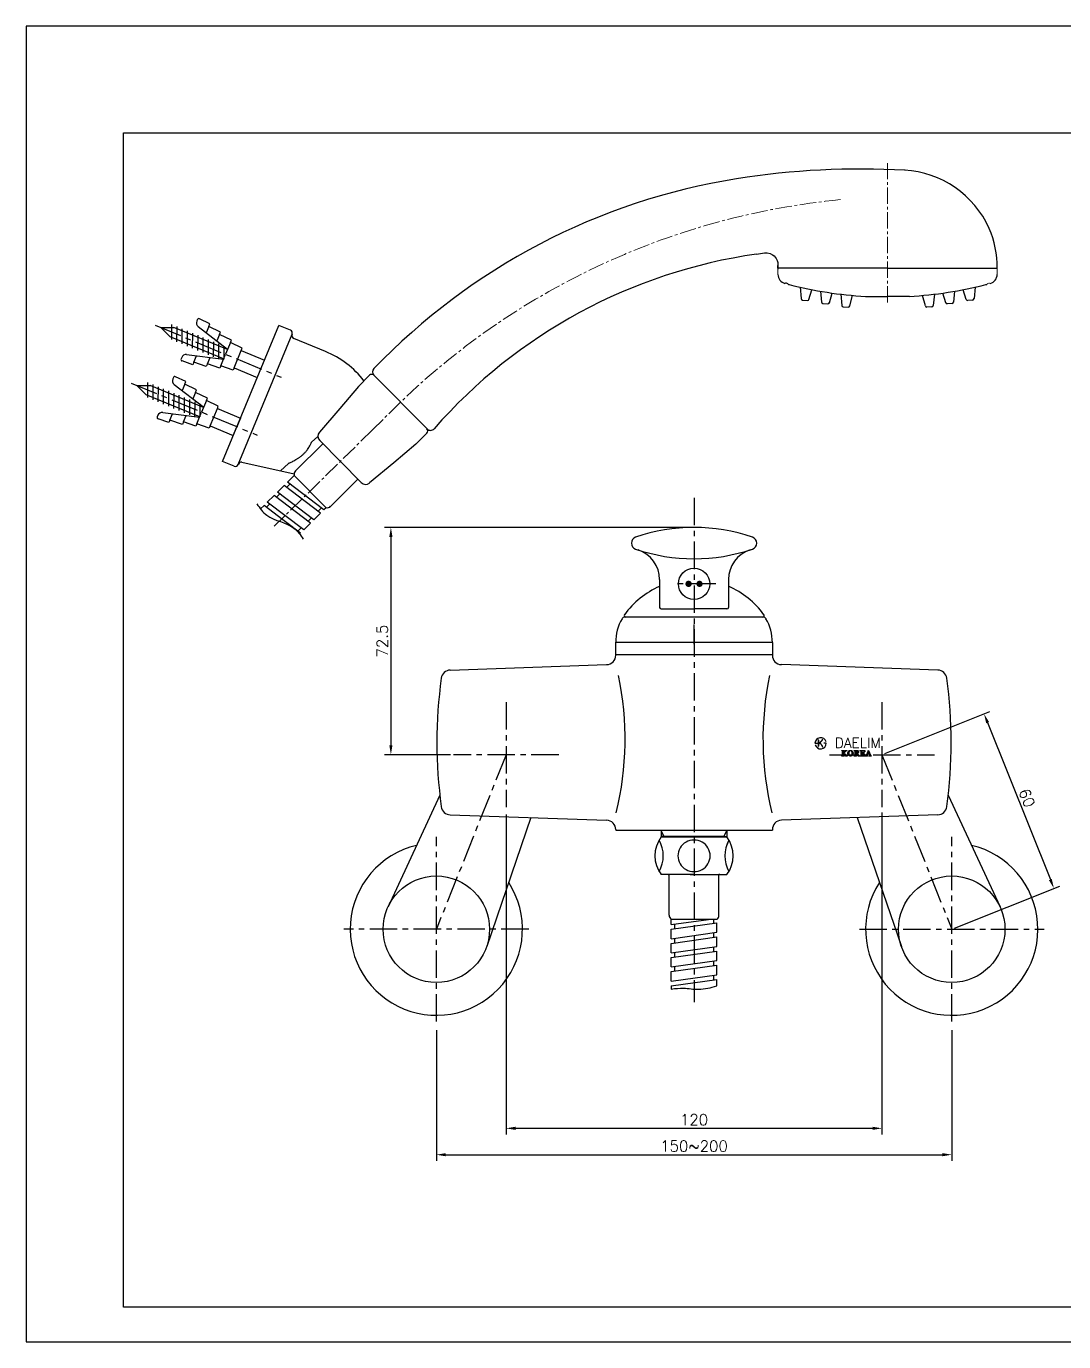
# Model space of a CAD drawing. Extents: x 3703 to 4297, y 2278 to 2698.
# Drawn here: x 3703.2 to 4034.5, y 2277.9 to 2697.9 of the extents above; entities that cross this region are included whole.
import ezdxf
from ezdxf.enums import TextEntityAlignment as Align

# ---------------------------------------------------------------- set-up
doc = ezdxf.new("R2010")
doc.units = 0
doc.header["$LTSCALE"] = 7
doc.header["$MEASUREMENT"] = 0
doc.linetypes.add('CENTER', pattern=[2, 1.25, -0.25, 0.25, -0.25])
doc.linetypes.add('CENTER2', pattern=[1.125, 0.75, -0.125, 0.125, -0.125])
doc.layers.get('0').update_dxf_attribs({"color": 2, "linetype": 'CONTINUOUS'})
for name, color, linetype in [('CL', 1, 'CENTER'), ('D', 2, 'CONTINUOUS'), ('DIM', 2, 'CONTINUOUS'), ('DWG', 7, 'CONTINUOUS')]:
    doc.layers.add(name, color=color, linetype=linetype)
for name, color, linetype, lineweight in [('尺寸线', 7, 'CONTINUOUS', 13), ('点划线', 1, 'CENTER2', 9), ('粗实线', 7, 'CONTINUOUS', 30)]:
    doc.layers.add(name, color=color, linetype=linetype, lineweight=lineweight)
doc.styles.add('GHS', font='ROMANS', dxfattribs={"bigfont": 'GHS'})
doc.styles.add('HAN', font='TXT.shx', dxfattribs={"bigfont": 'GHS.shx'})
doc.styles.add('ROMANS', font='romans')
doc.styles.add('ROMANT', font='romant')

# ---------------------------------------------------------------- blocks, each defined once
blk = doc.blocks.new('BORDER')
for p, q in [((1, 1), (0, 1)), ((0, 1), (0, 0)), ((0, 0), (1, 0))]:
    blk.add_line(p, q)
blk = doc.blocks.new('양식')
at = {"color": 4}
for p, q in [((1219, 386), (1768, 386)), ((1219, 11), (1219, 386)), ((1768, 11), (1219, 11))]:
    blk.add_line(p, q, dxfattribs=at)
at = {"xscale": 594, "yscale": 420, "zscale": 594}
blk.add_blockref('BORDER', (1188, 0), dxfattribs=at)
blk = doc.blocks.new('KS')
at = {"layer": 'DIM'}
for p, q in [((-2.25, 0), (-1.75, 0)), ((-1.75, 0), (-1.25, 0)), ((1.75, 0), (1.25, 0)), ((2.25, 0), (1.75, 0))]:
    blk.add_line(p, q, dxfattribs=at)
for start, end in [(15, 180), (195, 0)]:
    blk.add_arc((0, 0), 2.25, start, end, dxfattribs=at)
at = {"layer": 'DIM', "style": 'HAN'}
blk.add_text('K', height=2.39, dxfattribs=at).set_placement((0, 0), align=Align.MIDDLE)

msp = doc.modelspace()

# ---------------------------------------------------------------- linework, layer by layer
at = {"layer": 'CL'}
for p, q in [((3744.35, 2602.5), (3784.58, 2585.85)), ((3736.71, 2584.01), (3776.95, 2567.38)), ((3916.43, 2547.36), (3916.43, 2386.35)), ((3923.43, 2519.88), (3909.43, 2519.88)), ((3916.43, 2500.62), (3916.43, 2506.88)), ((3856.43, 2482.1), (3856.43, 2448.53)), ((3976.43, 2482.1), (3976.43, 2448.53)), ((3856.43, 2465.31), (3834.15, 2409.61)), ((3873.22, 2465.31), (3839.64, 2465.31)), ((3959.64, 2465.31), (3993.22, 2465.31)), ((3976.43, 2465.31), (3998.71, 2409.61)), ((3834.15, 2380.11), (3834.15, 2439.11)), ((3998.71, 2380.11), (3998.71, 2439.11)), ((3863.65, 2409.61), (3804.65, 2409.61)), ((3969.21, 2409.61), (4028.21, 2409.61))]:
    msp.add_line(p, q, dxfattribs=at)
at = {"layer": 'D'}
for p, q in [((3906.93, 2439.25), (3905.93, 2440.98)), ((3925.93, 2439.25), (3926.93, 2440.98)), ((3906.93, 2439.25), (3906.93, 2439.05)), ((3925.93, 2439.25), (3925.93, 2439.05))]:
    msp.add_line(p, q, dxfattribs=at)
at = {"layer": 'D', "color": 7}
for p, q in [((3906.93, 2439.25), (3905.93, 2439.25)), ((3925.93, 2439.25), (3926.93, 2439.25))]:
    msp.add_line(p, q, dxfattribs=at)
at = {"layer": 'D', "color": 1, "const_width": 1}
msp.add_lwpolyline([(3914.18, 2519.88, 1), (3915.18, 2519.88, 1)], format="xyb", close=True, dxfattribs=at)
at = {"layer": 'D', "color": 5, "const_width": 1}
msp.add_lwpolyline([(3918.68, 2519.88, -1), (3917.68, 2519.88, -1)], format="xyb", close=True, dxfattribs=at)
at = {"layer": 'D'}
msp.add_spline([(3776.8, 2545.46), (3780.02, 2541.76), (3788.67, 2537.69), (3791.67, 2534.15)], degree=3, dxfattribs=at)
msp.add_open_spline([(3909.18, 2390.51), (3910.47, 2390.69), (3913.37, 2390.95), (3918.27, 2390.05), (3921.77, 2390.94), (3923.68, 2391.52)], degree=3, knots=[2.5168, 2.5168, 2.5168, 2.5168, 6.410085, 11.269582, 17.164941, 17.164941, 17.164941, 17.164941], dxfattribs=at)
at = {"layer": 'DIM'}
for p, q in [((3915.43, 2537.88), (3817.64, 2537.88)), ((3819.64, 2534.88), (3819.64, 2468.31)), ((3977.36, 2465.69), (4010.9, 2479.1)), ((4010.15, 2475.57), (4030.21, 2425.44)), ((3838.64, 2465.31), (3817.64, 2465.31)), ((3856.43, 2446.25), (3856.43, 2344.03)), ((3976.43, 2446.84), (3976.43, 2344.03)), ((3999.64, 2409.98), (4033.18, 2423.39)), ((3834.15, 2377.39), (3834.15, 2335.61)), ((3998.71, 2377.39), (3998.71, 2335.61)), ((3859.43, 2346.03), (3973.43, 2346.03)), ((3837.15, 2337.61), (3995.71, 2337.61))]:
    msp.add_line(p, q, dxfattribs=at)
at = {"layer": 'DIM', "color": 2}
for p, q in [((3963.61, 2466.7), (3964.35, 2466.7)), ((3963.61, 2466.61), (3963.61, 2466.7)), ((3963.63, 2466.61), (3963.61, 2466.61)), ((3963.66, 2466.6), (3963.63, 2466.61)), ((3963.69, 2466.6), (3963.66, 2466.6)), ((3963.72, 2466.59), (3963.69, 2466.6)), ((3963.74, 2466.58), (3963.72, 2466.59)), ((3963.77, 2466.57), (3963.74, 2466.58)), ((3963.79, 2466.55), (3963.77, 2466.57)), ((3963.81, 2466.54), (3963.79, 2466.55)), ((3963.83, 2466.52), (3963.81, 2466.54)), ((3963.84, 2466.49), (3963.83, 2466.52)), ((3963.84, 2466.47), (3963.84, 2466.49)), ((3963.84, 2466.44), (3963.84, 2466.47)), ((3963.84, 2465.14), (3963.84, 2466.44)), ((3964.12, 2466.51), (3964.11, 2466.48)), ((3964.11, 2466.48), (3964.11, 2466.45)), ((3964.11, 2466.45), (3964.11, 2465.83)), ((3964.11, 2465.83), (3964.14, 2465.83)), ((3964.11, 2465.78), (3964.11, 2465.16)), ((3964.14, 2465.78), (3964.11, 2465.78)), ((3964.13, 2466.53), (3964.12, 2466.51)), ((3964.14, 2466.55), (3964.13, 2466.53)), ((3964.16, 2466.57), (3964.14, 2466.55)), ((3964.14, 2465.83), (3964.21, 2465.9)), ((3964.27, 2465.64), (3964.14, 2465.78)), ((3964.19, 2466.58), (3964.16, 2466.57)), ((3964.21, 2466.59), (3964.19, 2466.58)), ((3964.23, 2466.59), (3964.21, 2466.59)), ((3964.21, 2465.9), (3964.29, 2465.96)), ((3964.26, 2466.6), (3964.23, 2466.59)), ((3964.3, 2466.61), (3964.26, 2466.6)), ((3964.4, 2465.5), (3964.27, 2465.64)), ((3964.29, 2465.96), (3964.36, 2466.03)), ((3964.33, 2466.61), (3964.3, 2466.61)), ((3964.35, 2466.61), (3964.33, 2466.61)), ((3964.35, 2466.7), (3964.35, 2466.61)), ((3964.36, 2466.03), (3964.43, 2466.1)), ((3964.49, 2466), (3964.39, 2465.91)), ((3964.39, 2465.91), (3964.51, 2465.77)), ((3964.52, 2465.35), (3964.4, 2465.5)), ((3964.43, 2466.1), (3964.5, 2466.17)), ((3964.58, 2466.1), (3964.49, 2466)), ((3964.5, 2466.17), (3964.56, 2466.24)), ((3964.51, 2465.77), (3964.62, 2465.65)), ((3964.56, 2466.24), (3964.62, 2466.31)), ((3964.57, 2466.7), (3965.24, 2466.7)), ((3964.57, 2466.61), (3964.57, 2466.7)), ((3964.58, 2466.61), (3964.57, 2466.61)), ((3964.6, 2466.61), (3964.58, 2466.61)), ((3964.67, 2466.2), (3964.58, 2466.1)), ((3964.61, 2466.61), (3964.6, 2466.61)), ((3964.63, 2466.61), (3964.61, 2466.61)), ((3964.62, 2466.31), (3964.67, 2466.38)), ((3964.62, 2465.65), (3964.71, 2465.54)), ((3964.65, 2466.6), (3964.63, 2466.61)), ((3964.68, 2466.6), (3964.65, 2466.6)), ((3964.67, 2466.38), (3964.71, 2466.43)), ((3964.77, 2466.3), (3964.67, 2466.2)), ((3964.7, 2466.59), (3964.68, 2466.6)), ((3964.72, 2466.59), (3964.7, 2466.59)), ((3964.71, 2466.43), (3964.73, 2466.47)), ((3964.71, 2465.54), (3964.8, 2465.43)), ((3964.73, 2466.58), (3964.72, 2466.59)), ((3964.74, 2466.57), (3964.73, 2466.58)), ((3964.73, 2466.47), (3964.75, 2466.51)), ((3964.75, 2466.56), (3964.74, 2466.57)), ((3964.75, 2466.55), (3964.75, 2466.56)), ((3964.75, 2466.51), (3964.75, 2466.55)), ((3964.86, 2466.41), (3964.77, 2466.3)), ((3964.8, 2465.43), (3964.89, 2465.32)), ((3964.95, 2466.51), (3964.86, 2466.41)), ((3964.97, 2466.53), (3964.95, 2466.51)), ((3964.99, 2466.55), (3964.97, 2466.53)), ((3965.02, 2466.56), (3964.99, 2466.55)), ((3965.06, 2466.58), (3965.02, 2466.56)), ((3965.09, 2466.59), (3965.06, 2466.58)), ((3965.12, 2466.59), (3965.09, 2466.59)), ((3965.13, 2466.6), (3965.12, 2466.59)), ((3965.15, 2466.6), (3965.13, 2466.6)), ((3965.16, 2466.6), (3965.15, 2466.6)), ((3965.17, 2466.61), (3965.16, 2466.6)), ((3965.19, 2466.61), (3965.17, 2466.61)), ((3965.2, 2466.61), (3965.19, 2466.61)), ((3965.21, 2466.61), (3965.2, 2466.61)), ((3965.22, 2466.61), (3965.21, 2466.61)), ((3965.23, 2466.61), (3965.22, 2466.61)), ((3965.23, 2466.61), (3965.23, 2466.61)), ((3965.24, 2466.61), (3965.23, 2466.61)), ((3965.24, 2466.7), (3965.24, 2466.61)), ((3965.24, 2466.61), (3965.24, 2466.61)), ((3965.55, 2465.93), (3965.58, 2466.06)), ((3965.55, 2465.8), (3965.55, 2465.93)), ((3965.55, 2465.68), (3965.55, 2465.8)), ((3965.57, 2465.56), (3965.55, 2465.68)), ((3965.61, 2465.44), (3965.57, 2465.56)), ((3965.58, 2466.06), (3965.61, 2466.17)), ((3965.61, 2466.17), (3965.66, 2466.28)), ((3965.66, 2465.34), (3965.61, 2465.44)), ((3965.66, 2466.28), (3965.72, 2466.37)), ((3965.72, 2466.37), (3965.79, 2466.46)), ((3965.79, 2466.46), (3965.87, 2466.53)), ((3965.85, 2466), (3965.84, 2465.9)), ((3965.84, 2465.9), (3965.84, 2465.8)), ((3965.84, 2465.8), (3965.84, 2465.69)), ((3965.84, 2465.69), (3965.85, 2465.58)), ((3965.87, 2466.1), (3965.85, 2466)), ((3965.85, 2465.58), (3965.87, 2465.49)), ((3965.87, 2466.53), (3965.96, 2466.59)), ((3965.89, 2466.19), (3965.87, 2466.1)), ((3965.87, 2465.49), (3965.9, 2465.4)), ((3965.92, 2466.27), (3965.89, 2466.19)), ((3965.96, 2466.35), (3965.92, 2466.27)), ((3965.96, 2466.59), (3966.06, 2466.64)), ((3966.01, 2466.42), (3965.96, 2466.35)), ((3966.06, 2466.48), (3966.01, 2466.42)), ((3966.06, 2466.64), (3966.16, 2466.67)), ((3966.13, 2466.53), (3966.06, 2466.48)), ((3966.2, 2466.56), (3966.13, 2466.53)), ((3966.16, 2466.67), (3966.26, 2466.7)), ((3966.28, 2466.59), (3966.2, 2466.56)), ((3966.26, 2466.7), (3966.37, 2466.7)), ((3966.37, 2466.59), (3966.28, 2466.59)), ((3966.37, 2466.7), (3966.48, 2466.7)), ((3966.46, 2466.59), (3966.37, 2466.59)), ((3966.53, 2466.57), (3966.46, 2466.59)), ((3966.48, 2466.7), (3966.59, 2466.67)), ((3966.6, 2466.54), (3966.53, 2466.57)), ((3966.59, 2466.67), (3966.69, 2466.64)), ((3966.67, 2466.49), (3966.6, 2466.54)), ((3966.72, 2466.44), (3966.67, 2466.49)), ((3966.69, 2466.64), (3966.79, 2466.59)), ((3966.77, 2466.38), (3966.72, 2466.44)), ((3966.81, 2466.3), (3966.77, 2466.38)), ((3966.79, 2466.59), (3966.88, 2466.53)), ((3966.84, 2466.22), (3966.81, 2466.3)), ((3966.87, 2466.12), (3966.84, 2466.22)), ((3966.85, 2465.4), (3966.87, 2465.49)), ((3966.89, 2466.02), (3966.87, 2466.12)), ((3966.87, 2465.49), (3966.89, 2465.59)), ((3966.88, 2466.53), (3966.96, 2466.46)), ((3966.9, 2465.91), (3966.89, 2466.02)), ((3966.89, 2465.59), (3966.9, 2465.69)), ((3966.9, 2465.8), (3966.9, 2465.91)), ((3966.9, 2465.69), (3966.9, 2465.8)), ((3966.96, 2466.46), (3967.03, 2466.37)), ((3967.03, 2466.37), (3967.09, 2466.28)), ((3967.13, 2465.43), (3967.08, 2465.32)), ((3967.09, 2466.28), (3967.13, 2466.17)), ((3967.13, 2466.17), (3967.17, 2466.06)), ((3967.17, 2465.54), (3967.13, 2465.43)), ((3967.17, 2466.06), (3967.19, 2465.93)), ((3967.19, 2465.67), (3967.17, 2465.54)), ((3967.19, 2465.93), (3967.2, 2465.8)), ((3967.2, 2465.8), (3967.19, 2465.67)), ((3967.59, 2466.61), (3967.59, 2466.7)), ((3967.59, 2466.7), (3968.42, 2466.7)), ((3967.61, 2466.61), (3967.59, 2466.61)), ((3967.64, 2466.61), (3967.61, 2466.61)), ((3967.67, 2466.6), (3967.64, 2466.61)), ((3967.71, 2466.59), (3967.67, 2466.6)), ((3967.73, 2466.59), (3967.71, 2466.59)), ((3967.76, 2466.58), (3967.73, 2466.59)), ((3967.79, 2466.57), (3967.76, 2466.58)), ((3967.8, 2466.55), (3967.79, 2466.57)), ((3967.82, 2466.53), (3967.8, 2466.55)), ((3967.82, 2466.5), (3967.82, 2466.53)), ((3967.83, 2466.48), (3967.82, 2466.5)), ((3967.83, 2466.45), (3967.83, 2466.48)), ((3967.83, 2465.15), (3967.83, 2466.45)), ((3968.32, 2466.6), (3968.1, 2466.6)), ((3968.1, 2466.6), (3968.1, 2465.83)), ((3968.1, 2465.83), (3968.27, 2465.83)), ((3968.28, 2465.72), (3968.1, 2465.72)), ((3968.1, 2465.72), (3968.1, 2465.15)), ((3968.27, 2465.83), (3968.38, 2465.84)), ((3968.38, 2465.59), (3968.28, 2465.72)), ((3968.42, 2466.59), (3968.32, 2466.6)), ((3968.38, 2465.84), (3968.47, 2465.88)), ((3968.48, 2465.46), (3968.38, 2465.59)), ((3968.42, 2466.7), (3968.49, 2466.7)), ((3968.51, 2466.56), (3968.42, 2466.59)), ((3968.47, 2465.88), (3968.56, 2465.94)), ((3968.57, 2465.34), (3968.48, 2465.46)), ((3968.49, 2466.7), (3968.57, 2466.69)), ((3968.58, 2466.5), (3968.51, 2466.56)), ((3968.61, 2465.81), (3968.55, 2465.79)), ((3968.55, 2465.79), (3968.63, 2465.68)), ((3968.56, 2465.94), (3968.62, 2466.02)), ((3968.57, 2466.69), (3968.63, 2466.68)), ((3968.63, 2466.43), (3968.58, 2466.5)), ((3968.67, 2465.83), (3968.61, 2465.81)), ((3968.62, 2466.02), (3968.66, 2466.12)), ((3968.63, 2466.68), (3968.7, 2466.66)), ((3968.66, 2466.35), (3968.63, 2466.43)), ((3968.63, 2465.68), (3968.71, 2465.58)), ((3968.67, 2466.24), (3968.66, 2466.35)), ((3968.66, 2466.12), (3968.67, 2466.24)), ((3968.73, 2465.86), (3968.67, 2465.83)), ((3968.7, 2466.66), (3968.76, 2466.63)), ((3968.71, 2465.58), (3968.77, 2465.49)), ((3968.78, 2465.89), (3968.73, 2465.86)), ((3968.76, 2466.63), (3968.82, 2466.6)), ((3968.77, 2465.49), (3968.83, 2465.41)), ((3968.82, 2465.92), (3968.78, 2465.89)), ((3968.82, 2466.6), (3968.86, 2466.57)), ((3968.86, 2465.95), (3968.82, 2465.92)), ((3968.83, 2465.41), (3968.91, 2465.31)), ((3968.86, 2466.57), (3968.91, 2466.52)), ((3968.9, 2465.99), (3968.86, 2465.95)), ((3968.93, 2466.04), (3968.9, 2465.99)), ((3968.91, 2466.52), (3968.94, 2466.47)), ((3968.96, 2466.09), (3968.93, 2466.04)), ((3968.94, 2466.47), (3968.97, 2466.41)), ((3968.97, 2466.15), (3968.96, 2466.09)), ((3968.97, 2466.41), (3968.98, 2466.35)), ((3968.98, 2466.21), (3968.97, 2466.15)), ((3968.98, 2466.35), (3968.99, 2466.27)), ((3968.99, 2466.27), (3968.98, 2466.21)), ((3969.52, 2466.7), (3970.92, 2466.7)), ((3969.52, 2466.61), (3969.52, 2466.7)), ((3969.55, 2466.61), (3969.52, 2466.61)), ((3969.58, 2466.6), (3969.55, 2466.61)), ((3969.61, 2466.6), (3969.58, 2466.6)), ((3969.65, 2466.59), (3969.61, 2466.6)), ((3969.68, 2466.58), (3969.65, 2466.59)), ((3969.71, 2466.57), (3969.68, 2466.58)), ((3969.73, 2466.55), (3969.71, 2466.57)), ((3969.75, 2466.54), (3969.73, 2466.55)), ((3969.76, 2466.52), (3969.75, 2466.54)), ((3969.77, 2466.49), (3969.76, 2466.52)), ((3969.78, 2466.47), (3969.77, 2466.49)), ((3969.78, 2466.44), (3969.78, 2466.47)), ((3969.78, 2465.15), (3969.78, 2466.44)), ((3970.05, 2466.6), (3970.05, 2465.89)), ((3970.33, 2466.6), (3970.05, 2466.6)), ((3970.05, 2465.89), (3970.25, 2465.89)), ((3970.25, 2465.78), (3970.05, 2465.78)), ((3970.05, 2465.78), (3970.05, 2465.24)), ((3970.25, 2465.89), (3970.31, 2465.89)), ((3970.3, 2465.78), (3970.25, 2465.78)), ((3970.35, 2465.78), (3970.3, 2465.78)), ((3970.31, 2465.89), (3970.36, 2465.89)), ((3970.38, 2466.6), (3970.33, 2466.6)), ((3970.38, 2465.77), (3970.35, 2465.78)), ((3970.36, 2465.89), (3970.39, 2465.91)), ((3970.42, 2466.6), (3970.38, 2466.6)), ((3970.42, 2465.75), (3970.38, 2465.77)), ((3970.39, 2465.91), (3970.42, 2465.92)), ((3970.46, 2466.6), (3970.42, 2466.6)), ((3970.42, 2465.92), (3970.45, 2465.94)), ((3970.45, 2465.73), (3970.42, 2465.75)), ((3970.45, 2465.94), (3970.47, 2465.97)), ((3970.47, 2465.7), (3970.45, 2465.73)), ((3970.49, 2466.6), (3970.46, 2466.6)), ((3970.47, 2465.97), (3970.49, 2465.99)), ((3970.49, 2465.68), (3970.47, 2465.7)), ((3970.52, 2466.59), (3970.49, 2466.6)), ((3970.49, 2465.99), (3970.51, 2466.03)), ((3970.5, 2465.65), (3970.49, 2465.68)), ((3970.52, 2465.61), (3970.5, 2465.65)), ((3970.51, 2466.03), (3970.52, 2466.06)), ((3970.55, 2466.59), (3970.52, 2466.59)), ((3970.52, 2466.06), (3970.53, 2466.11)), ((3970.53, 2465.56), (3970.52, 2465.61)), ((3970.53, 2466.11), (3970.54, 2466.14)), ((3970.54, 2465.52), (3970.53, 2465.56)), ((3970.54, 2466.14), (3970.55, 2466.18)), ((3970.55, 2465.48), (3970.54, 2465.52)), ((3970.6, 2466.57), (3970.55, 2466.59)), ((3970.55, 2466.18), (3970.64, 2466.18)), ((3970.64, 2465.48), (3970.55, 2465.48)), ((3970.66, 2466.53), (3970.6, 2466.57)), ((3970.64, 2466.18), (3970.64, 2465.48)), ((3970.71, 2466.47), (3970.66, 2466.53)), ((3970.76, 2466.4), (3970.71, 2466.47)), ((3970.8, 2466.33), (3970.76, 2466.4)), ((3970.82, 2466.27), (3970.8, 2466.33)), ((3970.92, 2466.27), (3970.82, 2466.27)), ((3970.92, 2466.7), (3970.92, 2466.27)), ((3970.94, 2465.39), (3970.96, 2465.43)), ((3970.96, 2465.43), (3971.05, 2465.43)), ((3971.05, 2465.43), (3971.02, 2464.9)), ((3971.48, 2465.21), (3971.57, 2465.44)), ((3971.57, 2465.44), (3971.67, 2465.69)), ((3971.67, 2465.69), (3971.78, 2465.96)), ((3971.68, 2465.41), (3971.67, 2465.36)), ((3971.7, 2465.46), (3971.68, 2465.41)), ((3971.73, 2465.52), (3971.7, 2465.46)), ((3972.35, 2465.52), (3971.73, 2465.52)), ((3972.03, 2466.32), (3971.77, 2465.63)), ((3971.77, 2465.63), (3972.3, 2465.63)), ((3971.78, 2465.96), (3971.88, 2466.23)), ((3971.88, 2466.23), (3971.98, 2466.48)), ((3971.98, 2466.48), (3972.06, 2466.7)), ((3972.3, 2465.63), (3972.03, 2466.32)), ((3972.06, 2466.7), (3972.16, 2466.7)), ((3972.16, 2466.7), (3972.76, 2465.17)), ((3972.49, 2465.12), (3972.35, 2465.52)), ((3963.61, 2464.99), (3963.63, 2464.99)), ((3963.61, 2464.9), (3963.61, 2464.99)), ((3964.35, 2464.9), (3963.61, 2464.9)), ((3963.63, 2464.99), (3963.66, 2465)), ((3963.66, 2465), (3963.69, 2465)), ((3963.69, 2465), (3963.72, 2465)), ((3963.72, 2465), (3963.75, 2465.01)), ((3963.75, 2465.01), (3963.77, 2465.02)), ((3963.77, 2465.02), (3963.79, 2465.03)), ((3963.79, 2465.03), (3963.81, 2465.04)), ((3963.81, 2465.04), (3963.82, 2465.06)), ((3963.82, 2465.06), (3963.83, 2465.09)), ((3963.83, 2465.09), (3963.84, 2465.11)), ((3963.84, 2465.11), (3963.84, 2465.14)), ((3964.11, 2465.16), (3964.11, 2465.13)), ((3964.11, 2465.13), (3964.12, 2465.1)), ((3964.12, 2465.1), (3964.13, 2465.08)), ((3964.13, 2465.08), (3964.14, 2465.06)), ((3964.14, 2465.06), (3964.16, 2465.04)), ((3964.16, 2465.04), (3964.19, 2465.03)), ((3964.19, 2465.03), (3964.2, 2465.02)), ((3964.2, 2465.02), (3964.23, 2465.01)), ((3964.23, 2465.01), (3964.26, 2465.01)), ((3964.26, 2465.01), (3964.3, 2465)), ((3964.3, 2465), (3964.33, 2464.99)), ((3964.33, 2464.99), (3964.35, 2464.99)), ((3964.35, 2464.99), (3964.35, 2464.9)), ((3964.63, 2465.2), (3964.52, 2465.35)), ((3964.74, 2465.05), (3964.63, 2465.2)), ((3964.84, 2464.9), (3964.74, 2465.05)), ((3965.35, 2464.9), (3964.84, 2464.9)), ((3964.89, 2465.32), (3964.98, 2465.2)), ((3964.98, 2465.2), (3965.02, 2465.16)), ((3965.02, 2465.16), (3965.05, 2465.12)), ((3965.05, 2465.12), (3965.09, 2465.09)), ((3965.09, 2465.09), (3965.12, 2465.06)), ((3965.12, 2465.06), (3965.15, 2465.04)), ((3965.15, 2465.04), (3965.18, 2465.03)), ((3965.18, 2465.03), (3965.21, 2465.02)), ((3965.21, 2465.02), (3965.23, 2465.01)), ((3965.23, 2465.01), (3965.26, 2465)), ((3965.26, 2465), (3965.3, 2465)), ((3965.3, 2465), (3965.32, 2464.99)), ((3965.32, 2464.99), (3965.35, 2464.99)), ((3965.35, 2464.99), (3965.35, 2464.9)), ((3965.71, 2465.24), (3965.66, 2465.34)), ((3965.78, 2465.16), (3965.71, 2465.24)), ((3965.86, 2465.08), (3965.78, 2465.16)), ((3965.94, 2465.02), (3965.86, 2465.08)), ((3965.9, 2465.4), (3965.93, 2465.31)), ((3965.93, 2465.31), (3965.97, 2465.24)), ((3966.04, 2464.97), (3965.94, 2465.02)), ((3965.97, 2465.24), (3966.02, 2465.17)), ((3966.02, 2465.17), (3966.07, 2465.12)), ((3966.15, 2464.93), (3966.04, 2464.97)), ((3966.07, 2465.12), (3966.13, 2465.07)), ((3966.13, 2465.07), (3966.21, 2465.04)), ((3966.26, 2464.91), (3966.15, 2464.93)), ((3966.21, 2465.04), (3966.28, 2465.02)), ((3966.37, 2464.9), (3966.26, 2464.91)), ((3966.28, 2465.02), (3966.37, 2465.01)), ((3966.37, 2465.01), (3966.46, 2465.02)), ((3966.48, 2464.91), (3966.37, 2464.9)), ((3966.46, 2465.02), (3966.53, 2465.04)), ((3966.59, 2464.93), (3966.48, 2464.91)), ((3966.53, 2465.04), (3966.61, 2465.07)), ((3966.69, 2464.97), (3966.59, 2464.93)), ((3966.61, 2465.07), (3966.67, 2465.12)), ((3966.67, 2465.12), (3966.73, 2465.17)), ((3966.78, 2465.01), (3966.69, 2464.97)), ((3966.73, 2465.17), (3966.78, 2465.24)), ((3966.78, 2465.24), (3966.82, 2465.32)), ((3966.87, 2465.07), (3966.78, 2465.01)), ((3966.82, 2465.32), (3966.85, 2465.4)), ((3966.95, 2465.14), (3966.87, 2465.07)), ((3967.02, 2465.23), (3966.95, 2465.14)), ((3967.08, 2465.32), (3967.02, 2465.23)), ((3967.59, 2464.99), (3967.61, 2464.99)), ((3967.59, 2464.9), (3967.59, 2464.99)), ((3968.35, 2464.9), (3967.59, 2464.9)), ((3967.61, 2464.99), (3967.64, 2465)), ((3967.64, 2465), (3967.68, 2465)), ((3967.68, 2465), (3967.71, 2465.01)), ((3967.71, 2465.01), (3967.74, 2465.01)), ((3967.74, 2465.01), (3967.76, 2465.02)), ((3967.76, 2465.02), (3967.78, 2465.03)), ((3967.78, 2465.03), (3967.8, 2465.05)), ((3967.8, 2465.05), (3967.81, 2465.07)), ((3967.81, 2465.07), (3967.82, 2465.09)), ((3967.82, 2465.09), (3967.83, 2465.12)), ((3967.83, 2465.12), (3967.83, 2465.15)), ((3968.1, 2465.15), (3968.1, 2465.12)), ((3968.1, 2465.12), (3968.11, 2465.09)), ((3968.11, 2465.09), (3968.11, 2465.07)), ((3968.11, 2465.07), (3968.13, 2465.05)), ((3968.13, 2465.05), (3968.15, 2465.03)), ((3968.15, 2465.03), (3968.17, 2465.02)), ((3968.17, 2465.02), (3968.19, 2465.01)), ((3968.19, 2465.01), (3968.22, 2465.01)), ((3968.22, 2465.01), (3968.25, 2465)), ((3968.25, 2465), (3968.29, 2465)), ((3968.29, 2465), (3968.32, 2464.99)), ((3968.32, 2464.99), (3968.35, 2464.99)), ((3968.35, 2464.99), (3968.35, 2464.9)), ((3968.66, 2465.21), (3968.57, 2465.34)), ((3968.75, 2465.06), (3968.66, 2465.21)), ((3968.86, 2464.9), (3968.75, 2465.06)), ((3969.34, 2464.9), (3968.86, 2464.9)), ((3968.91, 2465.31), (3968.99, 2465.2)), ((3968.99, 2465.2), (3969.02, 2465.15)), ((3969.02, 2465.15), (3969.06, 2465.12)), ((3969.06, 2465.12), (3969.09, 2465.09)), ((3969.09, 2465.09), (3969.12, 2465.06)), ((3969.12, 2465.06), (3969.15, 2465.04)), ((3969.15, 2465.04), (3969.18, 2465.03)), ((3969.18, 2465.03), (3969.2, 2465.02)), ((3969.2, 2465.02), (3969.23, 2465.01)), ((3969.23, 2465.01), (3969.26, 2465)), ((3969.26, 2465), (3969.29, 2465)), ((3969.29, 2465), (3969.32, 2464.99)), ((3969.32, 2464.99), (3969.34, 2464.99)), ((3969.34, 2464.99), (3969.34, 2464.9)), ((3969.52, 2464.9), (3969.52, 2464.99)), ((3969.52, 2464.99), (3969.55, 2464.99)), ((3971.02, 2464.9), (3969.52, 2464.9)), ((3969.55, 2464.99), (3969.58, 2465)), ((3969.58, 2465), (3969.62, 2465)), ((3969.62, 2465), (3969.66, 2465.01)), ((3969.66, 2465.01), (3969.69, 2465.01)), ((3969.69, 2465.01), (3969.71, 2465.02)), ((3969.71, 2465.02), (3969.73, 2465.03)), ((3969.73, 2465.03), (3969.75, 2465.05)), ((3969.75, 2465.05), (3969.76, 2465.07)), ((3969.76, 2465.07), (3969.77, 2465.09)), ((3969.77, 2465.09), (3969.78, 2465.12)), ((3969.78, 2465.12), (3969.78, 2465.15)), ((3970.05, 2465.24), (3970.05, 2465.19)), ((3970.05, 2465.19), (3970.05, 2465.15)), ((3970.05, 2465.15), (3970.06, 2465.12)), ((3970.06, 2465.12), (3970.07, 2465.09)), ((3970.07, 2465.09), (3970.08, 2465.06)), ((3970.08, 2465.06), (3970.1, 2465.04)), ((3970.1, 2465.04), (3970.13, 2465.03)), ((3970.13, 2465.03), (3970.16, 2465.02)), ((3970.16, 2465.02), (3970.19, 2465.01)), ((3970.19, 2465.01), (3970.24, 2465.01)), ((3970.24, 2465.01), (3970.29, 2465.01)), ((3970.29, 2465.01), (3970.36, 2465.01)), ((3970.36, 2465.01), (3970.39, 2465.01)), ((3970.39, 2465.01), (3970.42, 2465.01)), ((3970.42, 2465.01), (3970.47, 2465.01)), ((3970.47, 2465.01), (3970.51, 2465.01)), ((3970.51, 2465.01), (3970.55, 2465.01)), ((3970.55, 2465.01), (3970.58, 2465.01)), ((3970.58, 2465.01), (3970.62, 2465.02)), ((3970.62, 2465.02), (3970.65, 2465.02)), ((3970.65, 2465.02), (3970.68, 2465.03)), ((3970.68, 2465.03), (3970.71, 2465.04)), ((3970.71, 2465.04), (3970.74, 2465.05)), ((3970.74, 2465.05), (3970.76, 2465.07)), ((3970.76, 2465.07), (3970.79, 2465.11)), ((3970.79, 2465.11), (3970.84, 2465.18)), ((3970.84, 2465.18), (3970.88, 2465.25)), ((3970.88, 2465.25), (3970.92, 2465.33)), ((3970.92, 2465.33), (3970.94, 2465.39)), ((3971.19, 2464.9), (3971.19, 2464.99)), ((3971.19, 2464.99), (3971.21, 2464.99)), ((3971.86, 2464.9), (3971.19, 2464.9)), ((3971.21, 2464.99), (3971.24, 2465)), ((3971.24, 2465), (3971.27, 2465.01)), ((3971.27, 2465.01), (3971.3, 2465.01)), ((3971.3, 2465.01), (3971.33, 2465.02)), ((3971.33, 2465.02), (3971.35, 2465.04)), ((3971.35, 2465.04), (3971.38, 2465.06)), ((3971.38, 2465.06), (3971.41, 2465.08)), ((3971.41, 2465.08), (3971.43, 2465.11)), ((3971.43, 2465.11), (3971.45, 2465.14)), ((3971.45, 2465.14), (3971.46, 2465.17)), ((3971.46, 2465.17), (3971.48, 2465.21)), ((3971.61, 2465.16), (3971.6, 2465.14)), ((3971.6, 2465.14), (3971.6, 2465.12)), ((3971.6, 2465.12), (3971.6, 2465.1)), ((3971.6, 2465.1), (3971.61, 2465.07)), ((3971.62, 2465.21), (3971.61, 2465.18)), ((3971.61, 2465.18), (3971.61, 2465.16)), ((3971.61, 2465.07), (3971.64, 2465.04)), ((3971.63, 2465.24), (3971.62, 2465.21)), ((3971.64, 2465.28), (3971.63, 2465.24)), ((3971.65, 2465.32), (3971.64, 2465.28)), ((3971.64, 2465.04), (3971.68, 2465.02)), ((3971.67, 2465.36), (3971.65, 2465.32)), ((3971.68, 2465.02), (3971.73, 2465.01)), ((3971.73, 2465.01), (3971.79, 2465)), ((3971.79, 2465), (3971.86, 2464.99)), ((3971.86, 2464.99), (3971.86, 2464.9)), ((3972.28, 2464.99), (3972.34, 2465)), ((3972.28, 2464.9), (3972.28, 2464.99)), ((3973.02, 2464.9), (3972.28, 2464.9)), ((3972.34, 2465), (3972.39, 2465)), ((3972.39, 2465), (3972.44, 2465.02)), ((3972.44, 2465.02), (3972.48, 2465.03)), ((3972.48, 2465.03), (3972.5, 2465.04)), ((3972.5, 2465.11), (3972.49, 2465.12)), ((3972.5, 2465.1), (3972.5, 2465.11)), ((3972.5, 2465.09), (3972.5, 2465.1)), ((3972.5, 2465.08), (3972.5, 2465.09)), ((3972.5, 2465.07), (3972.5, 2465.08)), ((3972.5, 2465.06), (3972.5, 2465.07)), ((3972.5, 2465.04), (3972.5, 2465.06)), ((3972.76, 2465.17), (3972.77, 2465.14)), ((3972.77, 2465.14), (3972.78, 2465.11)), ((3972.78, 2465.11), (3972.8, 2465.09)), ((3972.8, 2465.09), (3972.82, 2465.07)), ((3972.82, 2465.07), (3972.84, 2465.05)), ((3972.84, 2465.05), (3972.87, 2465.03)), ((3972.87, 2465.03), (3972.89, 2465.02)), ((3972.89, 2465.02), (3972.91, 2465.01)), ((3972.91, 2465.01), (3972.94, 2465)), ((3972.94, 2465), (3972.97, 2465)), ((3972.97, 2465), (3973, 2464.99)), ((3973, 2464.99), (3973.02, 2464.99)), ((3973.02, 2464.99), (3973.02, 2464.9))]:
    msp.add_line(p, q, dxfattribs=at)
at = {"layer": 'DIM'}
for points in [[(3819.14, 2534.88), (3820.14, 2534.88), (3819.64, 2537.88)], [(4010.62, 2475.76), (4009.69, 2475.39), (4009.04, 2478.36)], [(3819.14, 2468.31), (3820.14, 2468.31), (3819.64, 2465.31)], [(4030.67, 2425.62), (4029.74, 2425.25), (4031.32, 2422.65)], [(3859.43, 2346.53), (3859.43, 2345.53), (3856.43, 2346.03)], [(3973.43, 2346.53), (3973.43, 2345.53), (3976.43, 2346.03)], [(3837.15, 2338.11), (3837.15, 2337.11), (3834.15, 2337.61)], [(3995.71, 2338.11), (3995.71, 2337.11), (3998.71, 2337.61)]]:
    msp.add_solid(points, dxfattribs=at)
at = {"layer": 'DWG'}
for p, q in [((3978.21, 2620.68), (3943.21, 2620.68)), ((3978.21, 2620.68), (4012.69, 2620.68)), ((3950.27, 2614.59), (3950.6, 2610.95)), ((3953.13, 2610.71), (3954.09, 2613.8)), ((3956.79, 2613.3), (3957.09, 2609.87)), ((3959.63, 2609.66), (3960.58, 2612.72)), ((3996.78, 2609.66), (3995.83, 2612.72)), ((3999.63, 2613.3), (3999.32, 2609.87)), ((4003.28, 2610.71), (4002.33, 2613.8)), ((4006.14, 2614.59), (4005.82, 2610.95)), ((3951.05, 2610.5), (3952.61, 2610.36)), ((3957.56, 2609.42), (3959.12, 2609.31)), ((3963.25, 2612.37), (3963.58, 2608.79)), ((3964.05, 2608.34), (3965.62, 2608.25)), ((3966.12, 2608.62), (3967.07, 2611.98)), ((3971.21, 2611.68), (3978.21, 2611.68)), ((3985.21, 2611.68), (3978.21, 2611.68)), ((3990.29, 2608.62), (3989.34, 2611.98)), ((3992.36, 2608.34), (3990.8, 2608.25)), ((3993.16, 2612.37), (3992.83, 2608.79)), ((3998.85, 2609.42), (3997.29, 2609.31)), ((4005.36, 2610.5), (4003.8, 2610.36)), ((3765.89, 2558.95), (3783.84, 2602.39)), ((3787.54, 2600.86), (3783.84, 2602.39)), ((3770.89, 2557.97), (3788.08, 2599.56)), ((3798.76, 2594.06), (3788.62, 2598.25)), ((3809.3, 2582.94), (3812.86, 2586.46)), ((3831.19, 2569.37), (3814.27, 2586.45)), ((3809.3, 2582.94), (3803.31, 2575.92)), ((3803.31, 2575.92), (3796.81, 2568.32)), ((3794.3, 2565.07), (3796.33, 2566.92)), ((3827.6, 2564.47), (3831.15, 2567.99)), ((3789.21, 2555.93), (3797.94, 2564.57)), ((3796.91, 2565.61), (3803.53, 2558.93)), ((3827.6, 2564.47), (3820.53, 2558.54)), ((3769.59, 2557.43), (3765.89, 2558.95)), ((3770.96, 2558.12), (3770.89, 2557.97)), ((3772.09, 2558.71), (3788.75, 2555.05)), ((3784.38, 2556.01), (3786.96, 2558.36)), ((3803.53, 2558.93), (3810.16, 2552.24)), ((3820.53, 2558.54), (3812.86, 2552.12)), ((3788.76, 2554.5), (3786.61, 2552.37)), ((3798.97, 2544.2), (3788.76, 2554.5)), ((3785.56, 2551.32), (3783.41, 2549.19)), ((3797.21, 2542.46), (3785.56, 2551.32)), ((3786.34, 2550.69), (3787.41, 2551.75)), ((3798.26, 2543.5), (3786.61, 2552.37)), ((3800.4, 2544.63), (3809.13, 2553.28)), ((3808.93, 2553.06), (3808.89, 2553.11)), ((3779.93, 2544.34), (3780.98, 2545.38)), ((3782.33, 2548.13), (3780.18, 2545.99)), ((3791.83, 2537.13), (3780.18, 2545.99)), ((3793.98, 2539.26), (3782.33, 2548.13)), ((3783.13, 2547.51), (3784.21, 2548.58)), ((3795.06, 2540.32), (3783.41, 2549.19)), ((3779.13, 2544.95), (3777.99, 2543.83)), ((3785.17, 2540.35), (3779.13, 2544.95)), ((3797.21, 2542.46), (3795.06, 2540.32)), ((3796.38, 2543.04), (3797.46, 2544.11)), ((3798.97, 2544.2), (3798.26, 2543.5)), ((3788.56, 2537.77), (3785.17, 2540.35)), ((3790.78, 2536.08), (3788.67, 2537.69)), ((3789.95, 2536.67), (3791.03, 2537.74)), ((3793.98, 2539.26), (3791.83, 2537.13)), ((3793.18, 2539.87), (3794.25, 2540.94)), ((3790.78, 2536.08), (3790.49, 2535.8)), ((3905.43, 2521.23), (3905.43, 2512.38)), ((3927.43, 2521.23), (3927.43, 2512.38)), ((3905.93, 2511.88), (3916.43, 2511.88)), ((3926.93, 2511.88), (3916.43, 2511.88)), ((3938.63, 2509.25), (3894.33, 2509.25)), ((3891.43, 2501.15), (3891.43, 2501.21)), ((3941.43, 2501.15), (3891.43, 2501.15)), ((3891.43, 2497.25), (3891.43, 2501.15)), ((3941.43, 2501.15), (3941.43, 2497.09)), ((3941.43, 2497.25), (3891.43, 2497.25)), ((3891.43, 2497.25), (3891.43, 2497.09)), ((3941.43, 2497.25), (3941.43, 2497.09)), ((3838.6, 2492.35), (3888.53, 2494.09)), ((3994.26, 2492.35), (3944.32, 2494.09)), ((3835.27, 2452.37), (3818.73, 2416.77)), ((3997.59, 2452.37), (4014.13, 2416.77)), ((3838.6, 2446.15), (3888.53, 2444.4)), ((3864.36, 2445.25), (3850.22, 2404.08)), ((3994.26, 2446.15), (3944.32, 2444.4)), ((3968.49, 2445.25), (3982.63, 2404.08)), ((3891.43, 2441.25), (3941.43, 2441.25)), ((3905.93, 2441.25), (3905.93, 2439.05)), ((3926.93, 2441.25), (3926.93, 2439.05)), ((3905.93, 2439.05), (3926.93, 2439.05)), ((3925.93, 2439.25), (3906.93, 2439.25)), ((3916.43, 2427.05), (3905.93, 2427.05)), ((3908.18, 2427.05), (3908.48, 2427.05)), ((3908.48, 2414.07), (3908.48, 2427.05)), ((3915.2, 2427.05), (3926.93, 2427.05)), ((3924.68, 2427.05), (3924.38, 2427.05)), ((3924.38, 2414.07), (3924.38, 2427.05)), ((3922.68, 2412.75), (3909.18, 2412.75)), ((3909.18, 2411.08), (3921.06, 2412.75)), ((3909.18, 2411.08), (3909.18, 2412.75)), ((3909.18, 2409.6), (3923.68, 2411.64)), ((3910.18, 2411.22), (3910.18, 2409.74)), ((3922.68, 2412.75), (3922.68, 2411.5)), ((3923.68, 2412.75), (3922.68, 2412.75)), ((3923.68, 2408.61), (3923.68, 2411.64)), ((3909.18, 2406.57), (3909.18, 2409.6)), ((3909.18, 2406.57), (3923.68, 2408.61)), ((3909.18, 2405.09), (3923.68, 2407.13)), ((3910.18, 2406.71), (3910.18, 2405.23)), ((3922.68, 2408.47), (3922.68, 2406.99)), ((3923.68, 2404.1), (3923.68, 2407.13)), ((3909.18, 2402.06), (3909.18, 2405.09)), ((3909.18, 2402.06), (3923.68, 2404.1)), ((3909.18, 2400.58), (3923.68, 2402.62)), ((3922.68, 2403.99), (3922.68, 2402.48)), ((3923.68, 2399.59), (3923.68, 2402.62)), ((3909.18, 2397.55), (3909.18, 2400.58)), ((3909.18, 2397.55), (3923.68, 2399.59)), ((3910.18, 2402.24), (3910.18, 2400.72)), ((3922.68, 2399.48), (3922.68, 2397.97)), ((3909.18, 2396.07), (3923.68, 2398.11)), ((3909.18, 2393.04), (3909.18, 2396.07)), ((3909.18, 2393.04), (3923.68, 2395.08)), ((3910.18, 2397.73), (3910.18, 2396.21)), ((3922.68, 2394.97), (3922.68, 2393.46)), ((3923.68, 2395.08), (3923.68, 2398.11)), ((3909.18, 2391.56), (3923.68, 2393.6)), ((3909.18, 2391.56), (3909.18, 2390.51)), ((3923.68, 2391.52), (3923.68, 2393.6))]:
    msp.add_line(p, q, dxfattribs=at)
at = {"layer": 'DWG', "color": 2}
for p, q in [((3757.84, 2604.25), (3757.64, 2603.78)), ((3761.82, 2602.93), (3758.52, 2604.51)), ((3746.2, 2601.73), (3750.38, 2601.72)), ((3746.2, 2601.73), (3749.15, 2598.77)), ((3749.66, 2597.85), (3749.7, 2602.71)), ((3767.46, 2594.66), (3750.38, 2601.72)), ((3751.33, 2597.16), (3751.37, 2602.02)), ((3753, 2596.47), (3753.04, 2601.32)), ((3754.68, 2595.78), (3754.71, 2600.63)), ((3756.35, 2595.09), (3756.39, 2599.94)), ((3758.11, 2602.02), (3767.51, 2594.79)), ((3761.48, 2602.1), (3760.64, 2600.07)), ((3761.48, 2602.1), (3761.82, 2602.93)), ((3765.26, 2600.28), (3761.48, 2602.1)), ((3764.93, 2599.48), (3765.26, 2600.28)), ((3766.24, 2591.7), (3749.16, 2598.76)), ((3758.02, 2594.4), (3758.06, 2599.25)), ((3759.69, 2593.71), (3759.73, 2598.56)), ((3761.37, 2593.01), (3761.41, 2597.87)), ((3763.04, 2592.32), (3763.08, 2597.18)), ((3764.93, 2599.48), (3764.08, 2597.43)), ((3764.71, 2591.63), (3764.75, 2596.49)), ((3768.7, 2597.67), (3764.93, 2599.48)), ((3766.39, 2591.64), (3766.42, 2595.79)), ((3768.39, 2596.91), (3766.85, 2593.18)), ((3768.39, 2596.91), (3768.7, 2597.67)), ((3772.17, 2595.1), (3768.39, 2596.91)), ((3752.85, 2592.18), (3752.65, 2591.7)), ((3754.43, 2593.09), (3766.19, 2591.58)), ((3756.75, 2590.66), (3757.59, 2592.69)), ((3761.04, 2590.08), (3761.89, 2592.13)), ((3765.31, 2589.45), (3766.85, 2593.18)), ((3769.57, 2588.81), (3771.87, 2594.36)), ((3771.87, 2594.36), (3772.17, 2595.1)), ((3771.87, 2594.36), (3779.26, 2591.3)), ((3756.41, 2589.83), (3752.95, 2591.04)), ((3756.75, 2590.66), (3756.41, 2589.83)), ((3760.71, 2589.28), (3756.75, 2590.66)), ((3761.04, 2590.08), (3760.71, 2589.28)), ((3765, 2588.7), (3761.04, 2590.08)), ((3765.31, 2589.45), (3765, 2588.7)), ((3769.27, 2588.07), (3765.31, 2589.45)), ((3769.57, 2588.81), (3769.27, 2588.07)), ((3769.57, 2588.81), (3776.97, 2585.76)), ((3738.56, 2583.25), (3741.51, 2580.28)), ((3738.56, 2583.25), (3742.74, 2583.24)), ((3742.02, 2579.37), (3742.06, 2584.22)), ((3759.82, 2576.18), (3742.74, 2583.24)), ((3743.69, 2578.68), (3743.73, 2583.53)), ((3750.2, 2585.77), (3750, 2585.3)), ((3750.48, 2583.53), (3759.88, 2576.3)), ((3754.18, 2584.44), (3750.88, 2586.03)), ((3753.84, 2583.62), (3753, 2581.59)), ((3753.84, 2583.62), (3754.18, 2584.44)), ((3757.62, 2581.8), (3753.84, 2583.62)), ((3758.6, 2573.22), (3741.52, 2580.28)), ((3745.36, 2577.99), (3745.4, 2582.84)), ((3747.04, 2577.3), (3747.08, 2582.15)), ((3748.71, 2576.61), (3748.75, 2581.46)), ((3750.38, 2575.91), (3750.42, 2580.77)), ((3752.05, 2575.22), (3752.09, 2580.08)), ((3753.73, 2574.53), (3753.77, 2579.38)), ((3757.29, 2581), (3756.44, 2578.95)), ((3757.29, 2581), (3757.62, 2581.8)), ((3761.07, 2579.18), (3757.29, 2581)), ((3760.75, 2578.43), (3761.07, 2579.18)), ((3746.79, 2574.61), (3758.55, 2573.1)), ((3755.4, 2573.84), (3755.44, 2578.69)), ((3757.07, 2573.15), (3757.11, 2578)), ((3757.67, 2570.97), (3759.21, 2574.7)), ((3758.75, 2573.16), (3758.78, 2577.31)), ((3760.75, 2578.43), (3759.21, 2574.7)), ((3764.53, 2576.61), (3760.75, 2578.43)), ((3761.94, 2570.33), (3764.23, 2575.87)), ((3764.23, 2575.87), (3764.53, 2576.61)), ((3764.23, 2575.87), (3771.62, 2572.82)), ((3745.21, 2573.7), (3745.01, 2573.22)), ((3748.77, 2571.35), (3745.31, 2572.56)), ((3749.11, 2572.18), (3748.77, 2571.35)), ((3749.11, 2572.18), (3749.95, 2574.2)), ((3753.07, 2570.79), (3749.11, 2572.18)), ((3753.4, 2571.6), (3753.07, 2570.79)), ((3753.4, 2571.6), (3754.25, 2573.65)), ((3757.36, 2570.22), (3753.4, 2571.6)), ((3757.67, 2570.97), (3757.36, 2570.22)), ((3761.63, 2569.59), (3757.67, 2570.97)), ((3771.62, 2572.82), (3770.47, 2570.04)), ((3761.94, 2570.33), (3761.63, 2569.59)), ((3761.94, 2570.33), (3769.33, 2567.27)), ((3769.33, 2567.27), (3770.47, 2570.04))]:
    msp.add_line(p, q, dxfattribs=at)
at = {"layer": 'DWG', "color": 2, "linetype": 'CENTER'}
for p, q in [((3891.43, 2441.4), (3891.43, 2441.25)), ((3941.43, 2441.4), (3941.43, 2441.25))]:
    msp.add_line(p, q, dxfattribs=at)
at = {"layer": 'DWG'}
for centre, radius in [((3916.43, 2519.88), 5), ((3834.15, 2409.61), 17), ((3998.71, 2409.61), 17)]:
    msp.add_circle(centre, radius, dxfattribs=at)
for centre, radius, start, end in [((3946.21, 2618.68), 3, 180, 255.0015), ((3945.82, 2615.2), 0.7, 41.1564, 124.2937), ((3946.88, 2616.12), 0.7, 221.1564, 260.4695), ((3978.21, 2738.83), 127.34, 255.7038, 266.8481), ((3978.2, 2738.83), 127.34, 273.1519, 284.2962), ((4009.53, 2616.12), 0.7, 279.513, 318.8436), ((3951.09, 2611), 0.5, 185.1522, 265), ((3952.65, 2610.86), 0.5, 265, 342.7674), ((3957.59, 2609.92), 0.5, 185.1522, 266), ((3959.16, 2609.81), 0.5, 266, 342.7674), ((3964.08, 2608.84), 0.5, 185.2133, 267), ((3965.64, 2608.75), 0.5, 267, 344.2984), ((3990.77, 2608.75), 0.5, 195.7016, 273), ((3992.33, 2608.84), 0.5, 273, 354.7867), ((3997.26, 2609.81), 0.5, 197.2326, 274), ((3998.82, 2609.92), 0.5, 274, 354.8478), ((4003.76, 2610.86), 0.5, 197.2326, 275), ((4005.32, 2611), 0.5, 275, 354.8478), ((3787.16, 2599.94), 1, 337.5449, 67.5449), ((3789.01, 2599.17), 1, 157.5449, 247.5449), ((3787.3, 2566.34), 30, 37.6592, 67.5433), ((3813.56, 2585.75), 1, 44.7257, 134.7303), ((3798.33, 2567.02), 2, 139.4939, 224.7303), ((3830.45, 2568.7), 1, 314.7303, 44.7303), ((3769.97, 2558.35), 1, 247.5449, 337.5449), ((3771.88, 2557.74), 1, 77.6158, 157.5449), ((3790.23, 2554.83), 1.5, 132.9979, 192.5303), ((3811.58, 2553.65), 2, 224.7303, 309.9667), ((3799.31, 2545.67), 1.5, 256.9303, 316.4627), ((3916.43, 2480.38), 57.5, 71.0754, 108.9246), ((3898.43, 2532.88), 2, 108.9246, 251.0754), ((3934.43, 2532.88), 2, 288.9246, 71.0754), ((3916.43, 2585.38), 57.5, 251.0754, 288.9246), ((3895.43, 2521.23), 10, 0, 71.8738), ((3937.43, 2521.23), 10, 108.1262, 180), ((3916.48, 2493.87), 27.51, 113.681, 144.0098), ((3916.48, 2493.87), 27.51, 35.9902, 66.5434), ((3905.93, 2512.38), 0.5, 180, 270), ((3926.93, 2512.38), 0.5, 270, 0), ((3906.43, 2501.21), 15, 149.8257, 180.2412), ((3894.33, 2508.25), 1, 90, 152.8841), ((3894.62, 2509.75), 0.5, 144.0098, 270), ((3938.33, 2509.75), 0.5, 270, 35.9902), ((3938.53, 2508.25), 1, 27.1159, 90), ((3926.43, 2501.21), 15, 359.7588, 30.1743), ((3888.43, 2497.09), 3, 272, 0), ((3944.43, 2497.09), 3, 180, 268), ((3838.7, 2489.35), 3, 92, 172.1399), ((3795.26, 2470.25), 99.16, 346.3183, 11.8457), ((4037.6, 2470.25), 99.16, 168.1543, 193.6817), ((3994.16, 2489.35), 3, 7.8601, 88), ((3984.32, 2469.25), 150, 172.1399, 187.8601), ((3848.54, 2469.25), 150, 352.1399, 7.8601), ((3838.7, 2449.14), 3, 187.8601, 268), ((3994.16, 2449.14), 3, 272, 352.1399), ((3888.43, 2441.4), 3, 0, 88), ((3944.43, 2441.4), 3, 92, 180), ((3834.15, 2409.61), 27.5, 103.2579, 32.8586), ((3913.93, 2433.05), 10, 143.1301, 216.8699), ((3896.61, 2433.05), 10, 330, 30), ((3916.31, 2433.03), 5.02, 88.6566, 271.3434), ((3916.55, 2433.03), 5.02, 268.6566, 91.3434), ((3936.25, 2433.05), 10, 150, 210), ((3918.93, 2433.05), 10, 323.1301, 36.8699), ((3936.25, 2433.05), 10, 150, 158.7568), ((3998.71, 2409.61), 27.5, 147.1414, 76.7421), ((3909.98, 2414.02), 1.5, 178.2676, 237.8), ((3922.88, 2414.02), 1.5, 302.2, 1.7324)]:
    msp.add_arc(centre, radius, start, end, dxfattribs=at)
at = {"layer": 'DWG', "color": 2}
for centre, radius, start, end in [((3758.3, 2604.06), 0.5, 64.3195, 157.5444), ((3759.03, 2603.21), 1.5, 157.5444, 232.424), ((3753.11, 2591.51), 0.5, 157.5444, 250.7693), ((3754.23, 2591.61), 1.5, 82.6648, 157.5444), ((3751.39, 2584.72), 1.5, 157.5444, 232.424), ((3750.66, 2585.58), 0.5, 64.3195, 157.5444), ((3746.6, 2573.12), 1.5, 82.6648, 157.5444), ((3745.48, 2573.03), 0.5, 157.5444, 250.7693)]:
    msp.add_arc(centre, radius, start, end, dxfattribs=at)
at = {"layer": 'DWG'}
msp.add_spline([(3786.96, 2558.36), (3787.06, 2558.41), (3787.36, 2558.54), (3787.82, 2558.75), (3788.37, 2559.02), (3789, 2559.36), (3789.68, 2559.76), (3790.4, 2560.23), (3791.13, 2560.79), (3791.82, 2561.4), (3792.46, 2562.07), (3792.99, 2562.73), (3793.42, 2563.37), (3793.76, 2563.93), (3794, 2564.41), (3794.17, 2564.77), (3794.27, 2564.99), (3794.3, 2565.07)], degree=3, dxfattribs=at)
at = {"layer": '尺寸线'}
for p, q in [((3943.21, 2620.68), (3943.21, 2619.18)), ((3943.21, 2619.18), (3943.21, 2618.68)), ((4010.59, 2620.68), (4012.69, 2620.68)), ((4013.21, 2620.68), (4013.21, 2618.69))]:
    msp.add_line(p, q, dxfattribs=at)
for centre, radius, start, end in [((3943.71, 2620.18), 0.5, 90, 180), ((4012.71, 2620.18), 0.5, 0, 90), ((4010.59, 2615.2), 0.7, 55.7063, 138.8436)]:
    msp.add_arc(centre, radius, start, end, dxfattribs=at)
at = {"layer": '点划线'}
for p, q in [((3978.21, 2609.68), (3978.21, 2654.19)), ((3822.73, 2577.91), (3813.81, 2569.08)), ((3813.81, 2569.08), (3782.39, 2538.32))]:
    msp.add_line(p, q, dxfattribs=at)
msp.add_arc((3985.74, 2408.64), 235, 95.4981, 133.9197, dxfattribs=at)
at = {"layer": '粗实线'}
for p, q in [((3936.35, 2625.16), (3938.92, 2625.52)), ((3943.21, 2621.81), (3943.21, 2620.68)), ((3943.21, 2620.68), (3943.21, 2621.52))]:
    msp.add_line(p, q, dxfattribs=at)
at = {"layer": '粗实线', "color": 7}
for p, q in [((4011.21, 2620.68), (4013.21, 2620.68)), ((3814.23, 2586.49), (3831.23, 2569.33))]:
    msp.add_line(p, q, dxfattribs=at)
at = {"layer": '粗实线'}
for points in [[(3938.92, 2625.52), (3939.83, 2625.54), (3940.72, 2625.34), (3941.53, 2624.94)], [(3941.53, 2624.94), (3941.97, 2624.59), (3942.36, 2624.18), (3942.68, 2623.72)], [(3942.68, 2623.72), (3942.97, 2623.12), (3943.15, 2622.47), (3943.21, 2621.81)]]:
    msp.add_lwpolyline(points, dxfattribs=at)
for centre, radius, start, end in [((3969.48, 2402.34), 250, 86.7124, 99.0827), ((3982.02, 2620.68), 31.3, 23.9173, 86.9663), ((3962.45, 2446.33), 205.45, 99.0827, 136.1772), ((3982.69, 2621.1), 30.52, 359.2127, 23.7099), ((3960.13, 2458.39), 168.45, 98.1164, 138.7775), ((4010.21, 2618.68), 3, 284.9985, 0), ((3832.3, 2570.39), 1.5, 224.7257, 318.7775)]:
    msp.add_arc(centre, radius, start, end, dxfattribs=at)
at = {"layer": '粗实线', "color": 7}
msp.add_arc((3815.3, 2587.55), 1.5, 136.1772, 224.7257, dxfattribs=at)

# ---------------------------------------------------------------- block references
at = {"layer": 'D', "xscale": 0.7999999999999545, "yscale": 0.7999999999999545, "zscale": 0.8}
msp.add_blockref('KS', (3956.84, 2468.97), dxfattribs=at)
at = {"layer": 'DIM'}
msp.add_blockref('양식', (2515.24, 2277.9), dxfattribs=at)

# ---------------------------------------------------------------- texts
at = {"layer": 'DIM', "style": 'GHS'}
msp.add_text('K', height=2.5, dxfattribs=at).set_placement((3955.65, 2467.75))
at = {"layer": 'DIM', "color": 2, "style": 'ROMANT'}
msp.add_text('DAELIM', height=3.2, dxfattribs=at).set_placement((3968.72, 2469.12), align=Align.MIDDLE)
at = {"layer": 'DIM', "char_height": 3.5, "attachment_point": 5, "style": 'GHS'}
for s, insert, rotation in [('\\A1;72.5', (3816.89, 2501.6), 90), ('\\A1;60', (4022.73, 2451.53), 291.8014)]:
    msp.add_mtext(s, dxfattribs=dict(at, insert=insert, rotation=rotation))
at = {"layer": 'DIM', "char_height": 3.5, "attachment_point": 5, "style": 'ROMANS'}
for s, insert in [('\\A1;120', (3916.43, 2348.78)), ('\\A1;150~200', (3916.43, 2340.36))]:
    msp.add_mtext(s, dxfattribs=dict(at, insert=insert))

doc.saveas('drawing.dxf')
